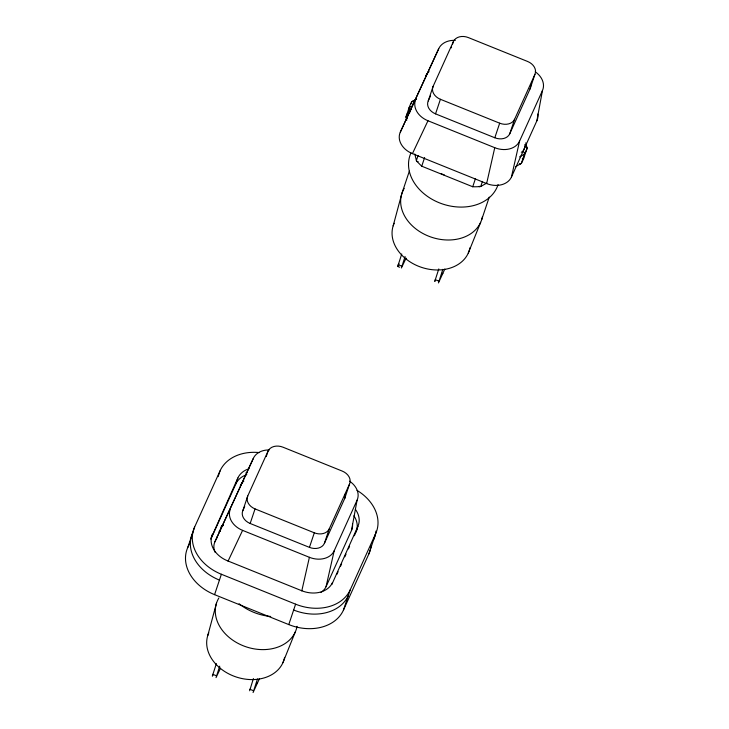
<?xml version="1.0" encoding="UTF-8"?>
<svg xmlns="http://www.w3.org/2000/svg" width="729" height="729" viewBox="0 0 729 729"><rect width="100%" height="100%" fill="white"/><g stroke="black" fill="none" stroke-linecap="round" stroke-linejoin="round"><path stroke-width="1.09" d="M321.015 592.294A19.947 15.327 18.5 0 0 326.082 586.635L351.496 530.439L357.082 500.185A19.947 15.327 18.5 0 0 349.519 481.149M486.635 183.562A19.947 15.327 18.5 0 0 511.448 177.019L536.863 120.823L542.449 90.569A19.947 15.327 18.5 0 0 535.259 71.788M301.779 590.927L309.397 557.311A19.947 15.327 18.5 0 0 334.201 550.778L357.082 500.185M326.063 586.635L334.192 550.769M542.449 90.569L519.558 141.153A19.947 15.327 18.5 0 1 494.754 147.705L486.635 183.553L412.432 153.637A19.947 15.327 18.5 0 1 400.276 132.195L438.712 48.743L400.294 132.204M511.439 177.019L519.558 141.153M207.801 635.46L216.458 603.275M393.168 225.844L401.825 193.659L409.352 171.169M216.376 663.6L212.33 676.12L213.269 674.498M219.721 666.16L216.039 677.615L220.459 668.32L219.529 667.946M253.419 678.535L249.628 690.773M257.483 678.954L253.081 692.55L259.469 678.635M401.743 253.984L397.697 266.504L398.435 265.301M405.087 256.544L401.406 267.999L406.062 258.175M438.794 268.919L434.748 281.44L435.486 280.237M442.858 269.338L438.457 282.934L444.836 269.019M357.01 490.371A43.95 33.762 18.5 0 1 375.69 533.582L368.856 553.967L343.423 610.164A43.95 33.762 18.5 0 1 288.766 624.58L214.572 594.654A43.95 33.762 18.5 0 1 187.809 547.415L194.643 527.021L220.067 470.834A43.95 33.762 18.5 0 1 259.269 452.581M218.126 476.657L220.067 470.834M211.128 538.084L237.854 478.005A24.75 19.009 18.5 0 1 249.008 468.747M216.741 538.157L217.124 537.009M219.438 532.134L221.498 525.983L223.439 524.88M210.872 539.141L235.904 483.828L237.854 478.005M214.572 594.654L221.388 574.261L295.6 604.177A43.95 33.762 18.5 0 0 350.257 589.77L375.672 533.573M242.857 510.573L247.732 496.012L268.044 451.114A12.001 9.222 18.5 0 1 282.97 447.187L342.247 471.089A12.001 9.222 18.5 0 1 349.555 483.983L344.68 498.554L324.369 543.442A12.001 9.222 18.5 0 1 309.442 547.379L250.165 523.477A12.001 9.222 18.5 0 1 242.857 510.573L244.707 506.491M266.222 456.582L267.133 453.848M267.443 452.937L268.044 451.114M250.165 523.477L255.041 508.906A12.001 9.222 18.5 0 1 247.732 496.012M406.791 120.139L406.017 116.859L409.106 107.637A62.393 47.941 18.5 0 1 411.739 101.796L416.578 99.044M408.996 109.997L410.026 106.926M411.056 103.846L411.739 101.796M428.224 100.957L433.099 86.396L453.42 41.507A12.001 9.222 18.5 0 1 468.337 37.571L527.614 61.473A12.001 9.222 18.5 0 1 534.922 74.367L530.047 88.938L509.735 133.826A12.001 9.222 18.5 0 1 494.809 137.763L435.532 113.861A12.001 9.222 18.5 0 1 428.224 100.957L430.538 95.864M451.287 47.877L451.588 46.966M452.499 44.232L453.42 41.507M486.525 183.216L480.721 186.524A62.393 47.941 18.5 0 1 472.72 186.752L421.736 166.194A62.393 47.941 18.5 0 1 416.377 160.58L418.091 155.459M435.532 113.861L440.407 99.29A12.001 9.222 18.5 0 1 433.099 86.396M421.736 166.194L424.624 157.546M309.442 547.379L314.317 532.808A12.001 9.222 18.5 0 0 329.244 528.871L349.555 483.983M288.775 624.571L295.6 604.177M324.369 543.442L329.244 528.871M331.813 584.54L357.893 526.402A24.75 19.009 18.5 0 0 355.369 509.289M357.893 526.402L355.943 532.234A24.75 19.009 18.5 0 0 353.911 515.813M472.72 186.752L475.472 178.55M494.809 137.763L499.684 123.192A12.001 9.222 18.5 0 0 514.61 119.255L534.922 74.367M480.721 186.524L482.434 181.403M343.423 610.164L350.248 589.77M509.735 133.826L514.61 119.255M481.714 219.611L489.241 197.112M515.549 166.677L521.353 163.369L524.433 154.138A62.393 47.941 18.5 0 0 527.076 148.306L525.782 142.838M527.076 148.306L523.987 157.528A62.393 47.941 18.5 0 1 521.353 163.369M282.888 662.752L295.3 631.934M468.255 253.136L480.666 222.318M187.818 547.424L189.011 544.791M189.403 543.907L190.597 541.273M215.009 552.208A19.947 15.327 18.5 0 1 214.909 541.811L253.346 458.359A19.947 15.327 18.5 0 1 269.293 449.957M214.918 541.82L253.346 458.359M336.871 574.379L338.065 571.746M340.443 566.469L341.637 563.836M344.817 556.819L346.011 554.186M348.389 548.91L349.583 546.276M354.349 535.742L355.542 533.109M398.854 264.427L399.073 263.944M412.432 153.637L427.969 120.759A19.947 15.327 18.5 0 1 415.812 99.317M228.031 561.193L242.593 530.375A19.947 15.327 18.5 0 1 230.446 508.933M409.625 110.471L411.557 109.368M521.308 152.243L522.966 151.304A59.997 46.091 18.5 0 0 525.153 146.465L524.734 144.679M519.604 156.899L524.433 154.138M440.407 99.29L499.684 123.192M427.969 120.759L494.763 147.695M441.255 173.73L444.38 174.987M404.896 258.33L405.825 258.704M441.947 273.266L442.868 273.639M398.152 264.7L401.861 266.194M435.204 279.635L438.913 281.13M397.752 266.486L399.601 267.233M255.041 508.906L314.317 532.808M242.593 530.375L309.397 557.311M256.581 682.882L257.501 683.255M212.786 674.316L216.495 675.801M249.837 689.251L253.537 690.746M409.106 107.637L410.135 112.011M414.819 154.029L416.377 160.58M222.19 525.381A2.433 1.449 45.1 0 1 223.429 525.618M219.055 531.459A2.433 1.522 2.5 0 1 220.523 530.748M245.992 472.72A43.95 33.762 18.5 0 1 247.067 472.711M375.945 531.067A43.95 33.762 18.5 0 1 373.74 539.405M371.07 545.638A43.95 33.762 18.5 0 1 368.865 553.976M348.307 595.602A43.95 33.762 18.5 0 1 293.641 610.018M219.438 580.093A43.95 33.762 18.5 0 1 192.675 532.844M221.388 574.27A43.95 33.762 18.5 0 1 194.625 527.021M235.895 483.828A24.75 19.009 18.5 0 1 246.785 474.661M332.47 582.599A24.75 19.009 18.5 0 1 301.688 590.718L227.484 560.792A24.75 19.009 18.5 0 1 212.412 534.193M284.583 657.394A39.995 30.727 18.5 0 1 236.579 677.113A39.995 30.727 18.5 0 1 208.786 632.872M297.077 626.311A42 32.267 18.5 0 1 244.889 646.404A42 32.267 18.5 0 1 218.855 597.98M270.714 616.47A46.401 35.648 18.5 0 1 239.076 603.712M345.191 494.189A12.001 9.222 18.5 0 1 344.68 498.554M240.342 485.614A19.947 15.327 18.5 0 1 243.823 481.104M352.481 524.014A19.947 15.327 18.5 0 1 351.506 530.439M406.017 116.859A62.393 47.941 18.5 0 1 407.666 112.922M479.609 186.752A2.433 1.048 73.4 0 1 479.19 186.241M520.661 163.961A2.433 1.449 45.1 0 1 519.422 163.733M522.957 151.313A2.433 1.458 45.3 0 1 524.506 153.819M525.153 146.474A2.433 1.522 2.5 0 1 527.012 147.54M523.796 157.892A2.433 1.522 2.5 0 1 522.329 158.594M409.552 113.369A2.433 1.458 45.3 0 1 408.586 111.346M412.432 101.203A2.433 1.449 45.1 0 1 414.181 101.741A59.997 46.091 18.5 0 0 412.003 106.562A2.433 1.522 2.5 0 0 409.297 107.272M407.156 118.481A2.433 1.522 2.5 0 1 406.08 117.624M418.091 161.519A2.433 1.221 -28 0 1 416.942 161.574M469.95 247.787A39.995 30.727 18.5 0 1 421.945 267.497A39.995 30.727 18.5 0 1 394.161 223.256M482.443 216.695A42 32.267 18.5 0 1 430.256 236.788A42 32.267 18.5 0 1 404.221 188.364M498.08 184.546A46.401 35.648 18.5 0 1 441.173 203.509A46.401 35.648 18.5 0 1 410.974 152.89M530.557 84.573A12.001 9.222 18.5 0 1 530.047 88.938M425.709 75.998A19.947 15.327 18.5 0 1 429.053 71.606M438.703 48.734A19.947 15.327 18.5 0 1 455.343 40.368M537.802 114.034A19.947 15.327 18.5 0 1 536.881 120.832"/></g></svg>
